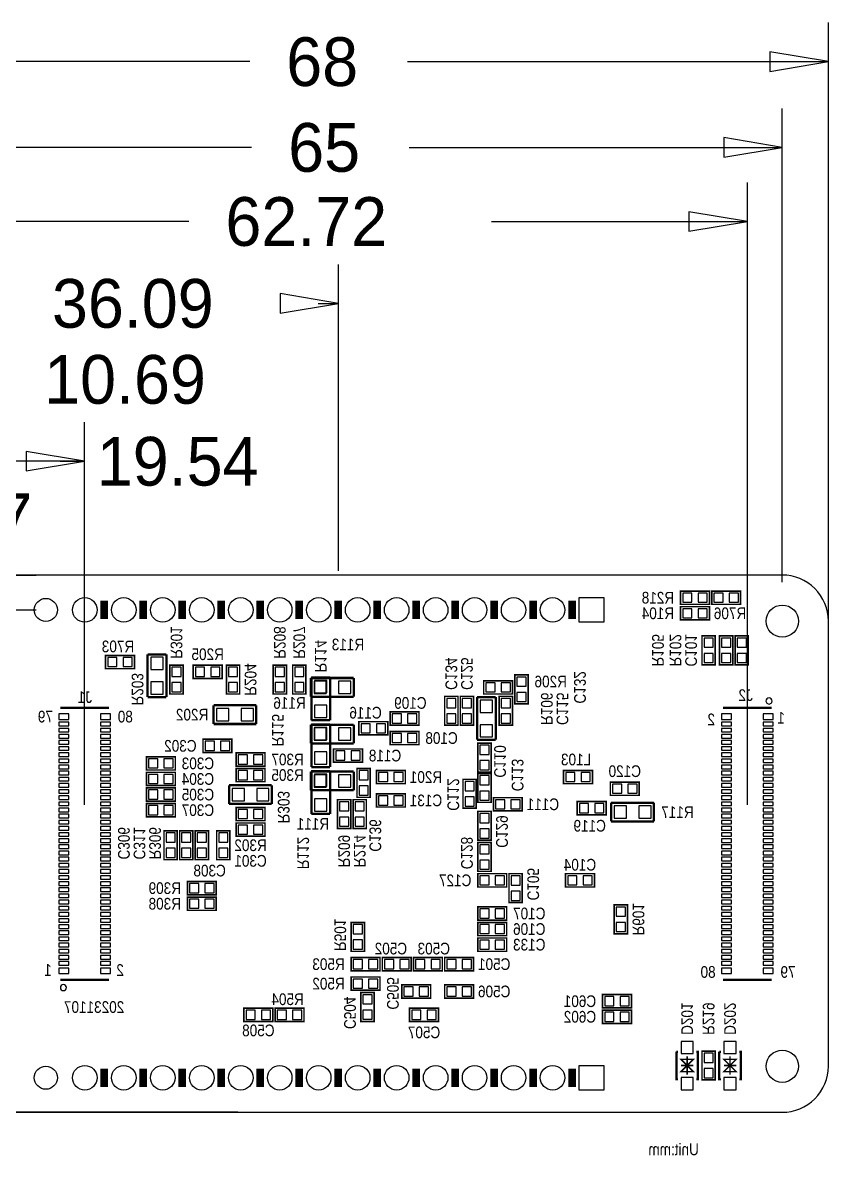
# Model space of a CAD drawing. Extents: x -47 to 68, y -3 to 71.
# Drawn here: x 15.5 to 68, y -2.8 to 71 of the extents above; entities that cross this region are included whole.
import ezdxf
from ezdxf.enums import TextEntityAlignment as Align

# ---------------------------------------------------------------- set-up
doc = ezdxf.new("R2010")
doc.units = 0
doc.layers.add('DXF', color=40, linetype='CONTINUOUS')

msp = doc.modelspace()

# ---------------------------------------------------------------- linework, layer by layer
at = {"layer": 'DXF'}
for points in [[(67.999864, 18.540984), (67.999864, 70.993)], [(64.189864, 67.818), (67.999864, 68.453), (64.189864, 69.088), (64.189864, 67.818)], [(30.29585, 68.453), (0, 68.453)], [(40.57015, 68.453), (67.999864, 68.453)], [(64.99987, 34.539936), (64.99987, 65.405)], [(61.18987, 62.23), (64.99987, 62.865), (61.18987, 63.5), (61.18987, 62.23)], [(30.42285, 62.865), (0, 62.865)], [(40.69715, 62.865), (64.99987, 62.865)], [(62.723014, 20.040092), (62.723014, 60.579)], [(58.913014, 57.404), (62.723014, 58.039), (58.913014, 58.674), (58.913014, 57.404)], [(26.33345, 58.039), (0, 58.039)], [(46.05655, 58.039), (62.723014, 58.039)], [(36.087812, 35.270694), (36.087812, 55.245)], [(32.277812, 52.07), (36.087812, 52.705), (32.277812, 53.34), (32.277812, 52.07)], [(34.75355, 52.705), (36.087812, 52.705)], [(19.543014, 20.040092), (19.543014, 44.958)], [(15.733014, 41.783), (19.543014, 42.418), (15.733014, 43.053), (15.733014, 41.783)], [(19.543014, 42.418), (0, 42.418)], [(17.95145, 42.418), (19.543014, 42.418)], [(27.372056, 34.99993), (-46.609, 34.99993)], [(13.449808, 34.99993), (16.383, 34.99993)], [(13.227812, 32.730694), (16.383, 32.730694)], [(29.520388, 0), (-46.609, 0)]]:
    msp.add_lwpolyline(points, dxfattribs=at)
for points in [[(2.999994, 0), (64.99987, 0, 0.414214), (67.999864, 2.999994), (67.999864, 31.999936, 0.414214), (64.99987, 34.99993), (2.999994, 34.99993, 0.414214), (0, 31.999936), (0, 2.999994, 0.414214)], [(64.335152, 26.797, 1), (63.934908, 26.796828, 1)], [(18.361152, 8.128, 1), (17.960788, 8.128172, 1)]]:
    msp.add_lwpolyline(points, format="xyb", close=True, dxfattribs=at)
for points, const_width in [([(60.2488, 33.9598), (58.3692, 33.9598), (58.3692, 33.0962), (60.2488, 33.0962), (60.2488, 33.9598)], 0.1016), ([(60.4012, 33.0962), (62.2808, 33.0962), (62.2808, 33.9598), (60.4012, 33.9598), (60.4012, 33.0962)], 0.1016), ([(20.82292, 32.130746), (20.82292, 33.330642)], 0.500126), ([(23.36292, 32.130746), (23.36292, 33.330642)], 0.500126), ([(25.90292, 32.130746), (25.90292, 33.330642)], 0.500126), ([(28.44292, 32.130746), (28.44292, 33.330642)], 0.500126), ([(30.98292, 32.130746), (30.98292, 33.330642)], 0.500126), ([(33.52292, 32.130746), (33.52292, 33.330642)], 0.500126), ([(36.06292, 32.130746), (36.06292, 33.330642)], 0.500126), ([(38.60292, 32.130746), (38.60292, 33.330642)], 0.500126), ([(41.14292, 32.130746), (41.14292, 33.330642)], 0.500126), ([(43.68292, 32.130746), (43.68292, 33.330642)], 0.500126), ([(46.22292, 32.130746), (46.22292, 33.330642)], 0.500126), ([(48.76292, 32.130746), (48.76292, 33.330642)], 0.500126), ([(51.30292, 32.130746), (51.30292, 33.330642)], 0.500126), ([(58.3692, 32.0802), (60.2488, 32.0802), (60.2488, 32.9438), (58.3692, 32.9438), (58.3692, 32.0802)], 0.1016), ([(59.7662, 31.0388), (59.7662, 29.1592), (60.6298, 29.1592), (60.6298, 31.0388), (59.7662, 31.0388)], 0.1016), ([(61.7728, 29.1592), (61.7728, 31.0388), (60.9092, 31.0388), (60.9092, 29.1592), (61.7728, 29.1592)], 0.1016), ([(62.7888, 29.1592), (62.7888, 31.0388), (61.9252, 31.0388), (61.9252, 29.1592), (62.7888, 29.1592)], 0.1016), ([(22.7838, 29.7688), (20.9042, 29.7688), (20.9042, 28.9052), (22.7838, 28.9052), (22.7838, 29.7688)], 0.1016), ([(23.6474, 29.8323), (23.6474, 27.051)], 0.1524), ([(24.8666, 29.8323), (23.6474, 29.8323)], 0.1524), ([(24.8666, 27.051), (24.8666, 29.8323)], 0.1524), ([(25.0952, 29.1338), (25.0952, 27.2542), (25.9588, 27.2542), (25.9588, 29.1338), (25.0952, 29.1338)], 0.1016), ([(26.6192, 28.2702), (28.4988, 28.2702), (28.4988, 29.1338), (26.6192, 29.1338), (26.6192, 28.2702)], 0.1016), ([(28.7782, 29.1338), (28.7782, 27.2542), (29.6418, 27.2542), (29.6418, 29.1338), (28.7782, 29.1338)], 0.1016), ([(31.8262, 29.1338), (31.8262, 27.2542), (32.6898, 27.2542), (32.6898, 29.1338), (31.8262, 29.1338)], 0.1016), ([(33.0962, 29.1338), (33.0962, 27.2542), (33.9598, 27.2542), (33.9598, 29.1338), (33.0962, 29.1338)], 0.1016), ([(37.0713, 28.2956), (34.29, 28.2956)], 0.1524), ([(34.29, 28.2956), (34.29, 27.0764)], 0.1524), ([(35.5346, 28.321), (34.3154, 28.321)], 0.1524), ([(34.3154, 28.321), (34.3154, 25.5397)], 0.1524), ([(35.5346, 25.5397), (35.5346, 28.321)], 0.1524), ([(37.0713, 27.0764), (37.0713, 28.2956)], 0.1524), ([(45.5422, 27.2542), (47.4218, 27.2542), (47.4218, 28.1178), (45.5422, 28.1178), (45.5422, 27.2542)], 0.1016), ([(48.4378, 26.6192), (48.4378, 28.4988), (47.5742, 28.4988), (47.5742, 26.6192), (48.4378, 26.6192)], 0.1016), ([(23.6474, 27.051), (24.8666, 27.051)], 0.1524), ([(30.7213, 26.5176), (27.94, 26.5176)], 0.1524), ([(27.94, 26.5176), (27.94, 25.2984)], 0.1524), ([(30.7213, 25.2984), (30.7213, 26.5176)], 0.1524), ([(34.29, 27.0764), (37.0713, 27.0764)], 0.1524), ([(43.8658, 25.2222), (43.8658, 27.1018), (43.0022, 27.1018), (43.0022, 25.2222), (43.8658, 25.2222)], 0.1016), ([(44.8818, 25.2222), (44.8818, 27.1018), (44.0182, 27.1018), (44.0182, 25.2222), (44.8818, 25.2222)], 0.1016), ([(46.3296, 27.051), (45.1104, 27.051)], 0.1524), ([(45.1104, 27.051), (45.1104, 24.2697)], 0.1524), ([(46.3296, 24.2697), (46.3296, 27.051)], 0.1524), ([(46.5582, 27.1018), (46.5582, 25.2222), (47.4218, 25.2222), (47.4218, 27.1018), (46.5582, 27.1018)], 0.1016), ([(17.958054, 26.36012), (21.127974, 26.36012)], 0.150114), ([(39.4462, 25.2222), (41.3258, 25.2222), (41.3258, 26.0858), (39.4462, 26.0858), (39.4462, 25.2222)], 0.1016), ([(61.138054, 26.36012), (64.307974, 26.36012)], 0.150114), ([(27.94, 25.2984), (30.7213, 25.2984)], 0.1524), ([(37.0713, 25.2476), (34.29, 25.2476)], 0.1524), ([(34.29, 25.2476), (34.29, 24.0284)], 0.1524), ([(34.3154, 25.5397), (35.5346, 25.5397)], 0.1524), ([(35.5346, 25.273), (34.3154, 25.273)], 0.1524), ([(34.3154, 25.273), (34.3154, 22.4917)], 0.1524), ([(35.5346, 22.4917), (35.5346, 25.273)], 0.1524), ([(37.0713, 24.0284), (37.0713, 25.2476)], 0.1524), ([(37.4142, 24.5872), (39.2938, 24.5872), (39.2938, 25.4508), (37.4142, 25.4508), (37.4142, 24.5872)], 0.1016), ([(27.2542, 23.4442), (29.1338, 23.4442), (29.1338, 24.3078), (27.2542, 24.3078), (27.2542, 23.4442)], 0.1016), ([(39.4462, 23.9522), (41.3258, 23.9522), (41.3258, 24.8158), (39.4462, 24.8158), (39.4462, 23.9522)], 0.1016), ([(34.29, 24.0284), (37.0713, 24.0284)], 0.1524), ([(35.7632, 22.8092), (37.6428, 22.8092), (37.6428, 23.6728), (35.7632, 23.6728), (35.7632, 22.8092)], 0.1016), ([(45.1104, 24.2697), (46.3296, 24.2697)], 0.1524), ([(46.0248, 22.1742), (46.0248, 24.0538), (45.1612, 24.0538), (45.1612, 22.1742), (46.0248, 22.1742)], 0.1016), ([(23.5712, 22.3012), (25.4508, 22.3012), (25.4508, 23.1648), (23.5712, 23.1648), (23.5712, 22.3012)], 0.1016), ([(29.4132, 22.5552), (31.2928, 22.5552), (31.2928, 23.4188), (29.4132, 23.4188), (29.4132, 22.5552)], 0.1016), ([(23.5712, 21.2852), (25.4508, 21.2852), (25.4508, 22.1488), (23.5712, 22.1488), (23.5712, 21.2852)], 0.1016), ([(29.4132, 21.5392), (31.2928, 21.5392), (31.2928, 22.4028), (29.4132, 22.4028), (29.4132, 21.5392)], 0.1016), ([(37.0713, 22.1996), (34.29, 22.1996)], 0.1524), ([(34.29, 22.1996), (34.29, 20.9804)], 0.1524), ([(34.3154, 22.4917), (35.5346, 22.4917)], 0.1524), ([(35.5346, 22.225), (34.3154, 22.225)], 0.1524), ([(34.3154, 22.225), (34.3154, 19.4437)], 0.1524), ([(35.5346, 19.4437), (35.5346, 22.225)], 0.1524), ([(37.0713, 20.9804), (37.0713, 22.1996)], 0.1524), ([(37.2872, 22.4028), (37.2872, 20.5232), (38.1508, 20.5232), (38.1508, 22.4028), (37.2872, 22.4028)], 0.1016), ([(40.4368, 22.2758), (38.5572, 22.2758), (38.5572, 21.4122), (40.4368, 21.4122), (40.4368, 22.2758)], 0.1016), ([(52.6288, 22.2758), (50.7492, 22.2758), (50.7492, 21.4122), (52.6288, 21.4122), (52.6288, 22.2758)], 0.1016), ([(44.196, 21.6916), (44.196, 19.812), (45.0596, 19.812), (45.0596, 21.6916), (44.196, 21.6916)], 0.1016), ([(45.1612, 22.0726), (45.1612, 20.193), (46.0248, 20.193), (46.0248, 22.0726), (45.1612, 22.0726)], 0.1016), ([(55.6768, 21.5138), (53.7972, 21.5138), (53.7972, 20.6502), (55.6768, 20.6502), (55.6768, 21.5138)], 0.1016), ([(23.5712, 20.2692), (25.4508, 20.2692), (25.4508, 21.1328), (23.5712, 21.1328), (23.5712, 20.2692)], 0.1016), ([(31.7373, 21.3106), (28.956, 21.3106)], 0.1524), ([(28.956, 21.3106), (28.956, 20.0914)], 0.1524), ([(31.7373, 20.0914), (31.7373, 21.3106)], 0.1524), ([(34.29, 20.9804), (37.0713, 20.9804)], 0.1524), ([(40.4368, 20.7518), (38.5572, 20.7518), (38.5572, 19.8882), (40.4368, 19.8882), (40.4368, 20.7518)], 0.1016), ([(23.5712, 19.2532), (25.4508, 19.2532), (25.4508, 20.1168), (23.5712, 20.1168), (23.5712, 19.2532)], 0.1016), ([(28.956, 20.0914), (31.7373, 20.0914)], 0.1524), ([(36.0172, 20.3708), (36.0172, 18.4912), (36.8808, 18.4912), (36.8808, 20.3708), (36.0172, 20.3708)], 0.1016), ([(37.0332, 20.3708), (37.0332, 18.4912), (37.8968, 18.4912), (37.8968, 20.3708), (37.0332, 20.3708)], 0.1016), ([(48.0568, 20.4978), (46.1772, 20.4978), (46.1772, 19.6342), (48.0568, 19.6342), (48.0568, 20.4978)], 0.1016), ([(53.5178, 20.2438), (51.6382, 20.2438), (51.6382, 19.3802), (53.5178, 19.3802), (53.5178, 20.2438)], 0.1016), ([(56.6293, 20.1676), (53.848, 20.1676)], 0.1524), ([(53.848, 20.1676), (53.848, 18.9484)], 0.1524), ([(56.6293, 18.9484), (56.6293, 20.1676)], 0.1524), ([(29.4132, 18.9992), (31.2928, 18.9992), (31.2928, 19.8628), (29.4132, 19.8628), (29.4132, 18.9992)], 0.1016), ([(34.3154, 19.4437), (35.5346, 19.4437)], 0.1524), ([(46.0248, 17.7292), (46.0248, 19.6088), (45.1612, 19.6088), (45.1612, 17.7292), (46.0248, 17.7292)], 0.1016), ([(31.2928, 18.8468), (29.4132, 18.8468), (29.4132, 17.9832), (31.2928, 17.9832), (31.2928, 18.8468)], 0.1016), ([(53.848, 18.9484), (56.6293, 18.9484)], 0.1524), ([(25.5778, 16.4592), (25.5778, 18.3388), (24.7142, 18.3388), (24.7142, 16.4592), (25.5778, 16.4592)], 0.1016), ([(26.5938, 16.4592), (26.5938, 18.3388), (25.7302, 18.3388), (25.7302, 16.4592), (26.5938, 16.4592)], 0.1016), ([(27.6098, 16.4592), (27.6098, 18.3388), (26.7462, 18.3388), (26.7462, 16.4592), (27.6098, 16.4592)], 0.1016), ([(29.0068, 16.4592), (29.0068, 18.3388), (28.1432, 18.3388), (28.1432, 16.4592), (29.0068, 16.4592)], 0.1016), ([(45.1612, 17.5768), (45.1612, 15.6972), (46.0248, 15.6972), (46.0248, 17.5768), (45.1612, 17.5768)], 0.1016), ([(45.1612, 14.6812), (47.0408, 14.6812), (47.0408, 15.5448), (45.1612, 15.5448), (45.1612, 14.6812)], 0.1016), ([(47.1932, 15.5448), (47.1932, 13.6652), (48.0568, 13.6652), (48.0568, 15.5448), (47.1932, 15.5448)], 0.1016), ([(50.8762, 14.6812), (52.7558, 14.6812), (52.7558, 15.5448), (50.8762, 15.5448), (50.8762, 14.6812)], 0.1016), ([(28.1178, 15.0368), (26.2382, 15.0368), (26.2382, 14.1732), (28.1178, 14.1732), (28.1178, 15.0368)], 0.1016), ([(26.2382, 13.1572), (28.1178, 13.1572), (28.1178, 14.0208), (26.2382, 14.0208), (26.2382, 13.1572)], 0.1016), ([(45.1612, 12.5222), (47.0408, 12.5222), (47.0408, 13.3858), (45.1612, 13.3858), (45.1612, 12.5222)], 0.1016), ([(54.0512, 13.5128), (54.0512, 11.6332), (54.9148, 11.6332), (54.9148, 13.5128), (54.0512, 13.5128)], 0.1016), ([(36.9062, 12.3698), (36.9062, 10.4902), (37.7698, 10.4902), (37.7698, 12.3698), (36.9062, 12.3698)], 0.1016), ([(45.1612, 11.5062), (47.0408, 11.5062), (47.0408, 12.3698), (45.1612, 12.3698), (45.1612, 11.5062)], 0.1016), ([(45.1612, 10.4902), (47.0408, 10.4902), (47.0408, 11.3538), (45.1612, 11.3538), (45.1612, 10.4902)], 0.1016), ([(38.7858, 10.0838), (36.9062, 10.0838), (36.9062, 9.2202), (38.7858, 9.2202), (38.7858, 10.0838)], 0.1016), ([(38.9382, 9.2202), (40.8178, 9.2202), (40.8178, 10.0838), (38.9382, 10.0838), (38.9382, 9.2202)], 0.1016), ([(40.9702, 9.2202), (42.8498, 9.2202), (42.8498, 10.0838), (40.9702, 10.0838), (40.9702, 9.2202)], 0.1016), ([(43.0022, 9.2202), (44.8818, 9.2202), (44.8818, 10.0838), (43.0022, 10.0838), (43.0022, 9.2202)], 0.1016), ([(38.7858, 8.8138), (36.9062, 8.8138), (36.9062, 7.9502), (38.7858, 7.9502), (38.7858, 8.8138)], 0.1016), ([(21.127974, 8.640064), (17.958054, 8.640064)], 0.150114), ([(40.2082, 7.4422), (42.0878, 7.4422), (42.0878, 8.3058), (40.2082, 8.3058), (40.2082, 7.4422)], 0.1016), ([(43.0022, 7.4422), (44.8818, 7.4422), (44.8818, 8.3058), (43.0022, 8.3058), (43.0022, 7.4422)], 0.1016), ([(64.307974, 8.640064), (61.138054, 8.640064)], 0.150114), ([(38.4048, 5.9182), (38.4048, 7.7978), (37.5412, 7.7978), (37.5412, 5.9182), (38.4048, 5.9182)], 0.1016), ([(55.1688, 7.6708), (53.2892, 7.6708), (53.2892, 6.8072), (55.1688, 6.8072), (55.1688, 7.6708)], 0.1016), ([(31.8008, 6.7818), (29.9212, 6.7818), (29.9212, 5.9182), (31.8008, 5.9182), (31.8008, 6.7818)], 0.1016), ([(31.9532, 5.9182), (33.8328, 5.9182), (33.8328, 6.7818), (31.9532, 6.7818), (31.9532, 5.9182)], 0.1016), ([(42.5958, 6.7818), (40.7162, 6.7818), (40.7162, 5.9182), (42.5958, 5.9182), (42.5958, 6.7818)], 0.1016), ([(55.1688, 6.6548), (53.2892, 6.6548), (53.2892, 5.7912), (55.1688, 5.7912), (55.1688, 6.6548)], 0.1016), ([(58.100976, 3.947922), (58.100976, 2.148078), (58.201052, 2.148078)], 0.150114), ([(58.100976, 3.947922), (58.201052, 3.947922)], 0.150114), ([(58.801, 3.647948), (58.801, 2.448052)], 0.100076), ([(59.400948, 3.947922), (59.501024, 3.947922), (59.501024, 2.148078), (59.400948, 2.148078)], 0.150114), ([(60.6298, 2.1082), (60.6298, 3.9878), (59.7662, 3.9878), (59.7662, 2.1082), (60.6298, 2.1082)], 0.1016), ([(60.894976, 3.947922), (60.894976, 2.148078), (60.995052, 2.148078)], 0.150114), ([(60.894976, 3.947922), (60.995052, 3.947922)], 0.150114), ([(61.595, 3.647948), (61.595, 2.448052)], 0.100076), ([(62.194948, 3.947922), (62.295024, 3.947922), (62.295024, 2.148078), (62.194948, 2.148078)], 0.150114), ([(20.82292, 1.650492), (20.82292, 2.850388)], 0.500126), ([(23.36292, 1.650492), (23.36292, 2.850388)], 0.500126), ([(25.90292, 1.650492), (25.90292, 2.850388)], 0.500126), ([(28.44292, 1.650492), (28.44292, 2.850388)], 0.500126), ([(30.98292, 1.650492), (30.98292, 2.850388)], 0.500126), ([(33.52292, 1.650492), (33.52292, 2.850388)], 0.500126), ([(36.06292, 1.650492), (36.06292, 2.850388)], 0.500126), ([(38.60292, 1.650492), (38.60292, 2.850388)], 0.500126), ([(41.14292, 1.650492), (41.14292, 2.850388)], 0.500126), ([(43.68292, 1.650492), (43.68292, 2.850388)], 0.500126), ([(46.22292, 1.650492), (46.22292, 2.850388)], 0.500126), ([(48.76292, 1.650492), (48.76292, 2.850388)], 0.500126), ([(51.30292, 1.650492), (51.30292, 2.850388)], 0.500126), ([(58.801, 3.048), (59.20105, 3.44805), (58.40095, 3.44805), (58.801, 3.048), (58.40095, 2.64795), (59.20105, 2.64795), (58.801, 3.048)], 0.100076), ([(59.20105, 3.048), (58.40095, 3.048)], 0.100076), ([(61.595, 3.048), (61.99505, 3.44805), (61.19495, 3.44805), (61.595, 3.048), (61.19495, 2.64795), (61.99505, 2.64795), (61.595, 3.048)], 0.100076), ([(61.99505, 3.048), (61.19495, 3.048)], 0.100076)]:
    msp.add_lwpolyline(points, dxfattribs=dict(at, const_width=const_width))
for points in [[(53.372893, 33.530667), (53.372893, 31.930721), (51.772947, 31.930721), (51.772947, 33.530667)], [(59.108848, 33.22828), (59.108848, 33.82772), (58.509408, 33.82772), (58.509408, 33.22828)], [(60.108592, 33.22828), (60.108592, 33.82772), (59.509152, 33.82772), (59.509152, 33.22828)], [(60.541408, 33.82772), (60.541408, 33.22828), (61.140848, 33.22828), (61.140848, 33.82772)], [(61.541152, 33.82772), (61.541152, 33.22828), (62.140592, 33.22828), (62.140592, 33.82772)], [(58.509408, 32.81172), (58.509408, 32.21228), (59.108848, 32.21228), (59.108848, 32.81172)], [(59.509152, 32.81172), (59.509152, 32.21228), (60.108592, 32.21228), (60.108592, 32.81172)], [(60.49772, 30.898592), (59.89828, 30.898592), (59.89828, 30.299152), (60.49772, 30.299152)], [(61.04128, 30.299152), (61.64072, 30.299152), (61.64072, 30.898592), (61.04128, 30.898592)], [(62.05728, 30.299152), (62.65672, 30.299152), (62.65672, 30.898592), (62.05728, 30.898592)], [(21.643848, 29.03728), (21.643848, 29.63672), (21.044408, 29.63672), (21.044408, 29.03728)], [(22.643592, 29.03728), (22.643592, 29.63672), (22.044152, 29.63672), (22.044152, 29.03728)], [(24.65705, 29.64815), (23.85695, 29.64815), (23.85695, 28.84805), (24.65705, 28.84805)], [(60.49772, 29.898848), (59.89828, 29.898848), (59.89828, 29.299408), (60.49772, 29.299408)], [(61.04128, 29.299408), (61.64072, 29.299408), (61.64072, 29.898848), (61.04128, 29.898848)], [(62.05728, 29.299408), (62.65672, 29.299408), (62.65672, 29.898848), (62.05728, 29.898848)], [(25.82672, 28.993592), (25.22728, 28.993592), (25.22728, 28.394152), (25.82672, 28.394152)], [(26.759408, 29.00172), (26.759408, 28.40228), (27.358848, 28.40228), (27.358848, 29.00172)], [(27.759152, 29.00172), (27.759152, 28.40228), (28.358592, 28.40228), (28.358592, 29.00172)], [(29.50972, 28.993592), (28.91028, 28.993592), (28.91028, 28.394152), (29.50972, 28.394152)], [(32.55772, 28.993592), (31.95828, 28.993592), (31.95828, 28.394152), (32.55772, 28.394152)], [(33.82772, 28.993592), (33.22828, 28.993592), (33.22828, 28.394152), (33.82772, 28.394152)], [(24.65705, 28.04795), (23.85695, 28.04795), (23.85695, 27.24785), (24.65705, 27.24785)], [(35.28695, 27.28595), (35.28695, 28.08605), (34.48685, 28.08605), (34.48685, 27.28595)], [(34.52495, 27.32405), (35.32505, 27.32405), (35.32505, 28.12415), (34.52495, 28.12415)], [(36.88715, 27.28595), (36.88715, 28.08605), (36.08705, 28.08605), (36.08705, 27.28595)], [(47.70628, 27.759152), (48.30572, 27.759152), (48.30572, 28.358592), (47.70628, 28.358592)], [(25.82672, 27.993848), (25.22728, 27.993848), (25.22728, 27.394408), (25.82672, 27.394408)], [(29.50972, 27.993848), (28.91028, 27.993848), (28.91028, 27.394408), (29.50972, 27.394408)], [(32.55772, 27.993848), (31.95828, 27.993848), (31.95828, 27.394408), (32.55772, 27.394408)], [(33.82772, 27.993848), (33.22828, 27.993848), (33.22828, 27.394408), (33.82772, 27.394408)], [(45.682408, 27.98572), (45.682408, 27.38628), (46.281848, 27.38628), (46.281848, 27.98572)], [(46.682152, 27.98572), (46.682152, 27.38628), (47.281592, 27.38628), (47.281592, 27.98572)], [(47.70628, 26.759408), (48.30572, 26.759408), (48.30572, 27.358848), (47.70628, 27.358848)], [(43.13428, 26.362152), (43.73372, 26.362152), (43.73372, 26.961592), (43.13428, 26.961592)], [(44.15028, 26.362152), (44.74972, 26.362152), (44.74972, 26.961592), (44.15028, 26.961592)], [(45.31995, 26.05405), (46.12005, 26.05405), (46.12005, 26.85415), (45.31995, 26.85415)], [(47.28972, 26.961592), (46.69028, 26.961592), (46.69028, 26.362152), (47.28972, 26.362152)], [(18.51787, 25.950164), (17.857978, 25.950164), (17.857978, 25.600152), (18.51787, 25.600152)], [(21.22805, 25.950164), (20.568158, 25.950164), (20.568158, 25.600152), (21.22805, 25.600152)], [(28.93695, 25.50795), (28.93695, 26.30805), (28.13685, 26.30805), (28.13685, 25.50795)], [(30.53715, 25.50795), (30.53715, 26.30805), (29.73705, 26.30805), (29.73705, 25.50795)], [(34.52495, 25.72385), (35.32505, 25.72385), (35.32505, 26.52395), (34.52495, 26.52395)], [(39.586408, 25.95372), (39.586408, 25.35428), (40.185848, 25.35428), (40.185848, 25.95372)], [(40.586152, 25.95372), (40.586152, 25.35428), (41.185592, 25.35428), (41.185592, 25.95372)], [(43.13428, 25.362408), (43.73372, 25.362408), (43.73372, 25.961848), (43.13428, 25.961848)], [(44.15028, 25.362408), (44.74972, 25.362408), (44.74972, 25.961848), (44.15028, 25.961848)], [(47.28972, 25.961848), (46.69028, 25.961848), (46.69028, 25.362408), (47.28972, 25.362408)], [(61.69787, 25.950164), (61.037978, 25.950164), (61.037978, 25.600152), (61.69787, 25.600152)], [(64.40805, 25.950164), (63.748158, 25.950164), (63.748158, 25.600152), (64.40805, 25.600152)], [(17.857978, 25.185116), (18.51787, 25.185116), (18.51787, 25.41524), (17.857978, 25.41524)], [(20.568158, 25.185116), (21.22805, 25.185116), (21.22805, 25.41524), (20.568158, 25.41524)], [(37.554408, 25.31872), (37.554408, 24.71928), (38.153848, 24.71928), (38.153848, 25.31872)], [(38.554152, 25.31872), (38.554152, 24.71928), (39.153592, 24.71928), (39.153592, 25.31872)], [(45.31995, 24.45385), (46.12005, 24.45385), (46.12005, 25.25395), (45.31995, 25.25395)], [(61.69787, 25.41524), (61.037978, 25.41524), (61.037978, 25.185116), (61.69787, 25.185116)], [(64.40805, 25.41524), (63.748158, 25.41524), (63.748158, 25.185116), (64.40805, 25.185116)], [(17.857978, 24.785066), (18.51787, 24.785066), (18.51787, 25.01519), (17.857978, 25.01519)], [(17.857978, 24.385016), (18.51787, 24.385016), (18.51787, 24.61514), (17.857978, 24.61514)], [(20.568158, 24.785066), (21.22805, 24.785066), (21.22805, 25.01519), (20.568158, 25.01519)], [(20.568158, 24.385016), (21.22805, 24.385016), (21.22805, 24.61514), (20.568158, 24.61514)], [(35.28695, 24.23795), (35.28695, 25.03805), (34.48685, 25.03805), (34.48685, 24.23795)], [(34.52495, 24.27605), (35.32505, 24.27605), (35.32505, 25.07615), (34.52495, 25.07615)], [(36.88715, 24.23795), (36.88715, 25.03805), (36.08705, 25.03805), (36.08705, 24.23795)], [(39.586408, 24.68372), (39.586408, 24.08428), (40.185848, 24.08428), (40.185848, 24.68372)], [(40.586152, 24.68372), (40.586152, 24.08428), (41.185592, 24.08428), (41.185592, 24.68372)], [(61.69787, 25.01519), (61.037978, 25.01519), (61.037978, 24.785066), (61.69787, 24.785066)], [(61.69787, 24.61514), (61.037978, 24.61514), (61.037978, 24.385016), (61.69787, 24.385016)], [(64.40805, 25.01519), (63.748158, 25.01519), (63.748158, 24.785066), (64.40805, 24.785066)], [(64.40805, 24.61514), (63.748158, 24.61514), (63.748158, 24.385016), (64.40805, 24.385016)], [(17.857978, 23.984966), (18.51787, 23.984966), (18.51787, 24.21509), (17.857978, 24.21509)], [(17.857978, 23.584916), (18.51787, 23.584916), (18.51787, 23.81504), (17.857978, 23.81504)], [(20.568158, 23.984966), (21.22805, 23.984966), (21.22805, 24.21509), (20.568158, 24.21509)], [(20.568158, 23.584916), (21.22805, 23.584916), (21.22805, 23.81504), (20.568158, 23.81504)], [(27.394408, 24.17572), (27.394408, 23.57628), (27.993848, 23.57628), (27.993848, 24.17572)], [(28.394152, 24.17572), (28.394152, 23.57628), (28.993592, 23.57628), (28.993592, 24.17572)], [(45.29328, 23.314152), (45.89272, 23.314152), (45.89272, 23.913592), (45.29328, 23.913592)], [(61.69787, 24.21509), (61.037978, 24.21509), (61.037978, 23.984966), (61.69787, 23.984966)], [(61.69787, 23.81504), (61.037978, 23.81504), (61.037978, 23.584916), (61.69787, 23.584916)], [(64.40805, 24.21509), (63.748158, 24.21509), (63.748158, 23.984966), (64.40805, 23.984966)], [(64.40805, 23.81504), (63.748158, 23.81504), (63.748158, 23.584916), (64.40805, 23.584916)], [(17.857978, 23.18512), (18.51787, 23.18512), (18.51787, 23.415244), (17.857978, 23.415244)], [(17.857978, 22.78507), (18.51787, 22.78507), (18.51787, 23.015194), (17.857978, 23.015194)], [(20.568158, 23.18512), (21.22805, 23.18512), (21.22805, 23.415244), (20.568158, 23.415244)], [(20.568158, 22.78507), (21.22805, 22.78507), (21.22805, 23.015194), (20.568158, 23.015194)], [(23.711408, 23.03272), (23.711408, 22.43328), (24.310848, 22.43328), (24.310848, 23.03272)], [(24.711152, 23.03272), (24.711152, 22.43328), (25.310592, 22.43328), (25.310592, 23.03272)], [(29.553408, 23.28672), (29.553408, 22.68728), (30.152848, 22.68728), (30.152848, 23.28672)], [(30.553152, 23.28672), (30.553152, 22.68728), (31.152592, 22.68728), (31.152592, 23.28672)], [(34.52495, 22.67585), (35.32505, 22.67585), (35.32505, 23.47595), (34.52495, 23.47595)], [(35.903408, 23.54072), (35.903408, 22.94128), (36.502848, 22.94128), (36.502848, 23.54072)], [(36.903152, 23.54072), (36.903152, 22.94128), (37.502592, 22.94128), (37.502592, 23.54072)], [(45.29328, 22.314408), (45.89272, 22.314408), (45.89272, 22.913848), (45.29328, 22.913848)], [(61.69787, 23.415244), (61.037978, 23.415244), (61.037978, 23.18512), (61.69787, 23.18512)], [(61.69787, 23.015194), (61.037978, 23.015194), (61.037978, 22.78507), (61.69787, 22.78507)], [(64.40805, 23.415244), (63.748158, 23.415244), (63.748158, 23.18512), (64.40805, 23.18512)], [(64.40805, 23.015194), (63.748158, 23.015194), (63.748158, 22.78507), (64.40805, 22.78507)], [(17.857978, 22.38502), (18.51787, 22.38502), (18.51787, 22.615144), (17.857978, 22.615144)], [(17.857978, 21.98497), (18.51787, 21.98497), (18.51787, 22.215094), (17.857978, 22.215094)], [(20.568158, 22.38502), (21.22805, 22.38502), (21.22805, 22.615144), (20.568158, 22.615144)], [(20.568158, 21.98497), (21.22805, 21.98497), (21.22805, 22.215094), (20.568158, 22.215094)], [(29.553408, 22.27072), (29.553408, 21.67128), (30.152848, 21.67128), (30.152848, 22.27072)], [(30.553152, 22.27072), (30.553152, 21.67128), (31.152592, 21.67128), (31.152592, 22.27072)], [(38.01872, 22.262592), (37.41928, 22.262592), (37.41928, 21.663152), (38.01872, 21.663152)], [(39.296848, 21.54428), (39.296848, 22.14372), (38.697408, 22.14372), (38.697408, 21.54428)], [(40.296592, 21.54428), (40.296592, 22.14372), (39.697152, 22.14372), (39.697152, 21.54428)], [(51.488848, 21.54428), (51.488848, 22.14372), (50.889408, 22.14372), (50.889408, 21.54428)], [(52.488592, 21.54428), (52.488592, 22.14372), (51.889152, 22.14372), (51.889152, 21.54428)], [(61.69787, 22.615144), (61.037978, 22.615144), (61.037978, 22.38502), (61.69787, 22.38502)], [(61.69787, 22.215094), (61.037978, 22.215094), (61.037978, 21.98497), (61.69787, 21.98497)], [(64.40805, 22.615144), (63.748158, 22.615144), (63.748158, 22.38502), (64.40805, 22.38502)], [(64.40805, 22.215094), (63.748158, 22.215094), (63.748158, 21.98497), (64.40805, 21.98497)], [(17.857978, 21.58492), (18.51787, 21.58492), (18.51787, 21.815044), (17.857978, 21.815044)], [(17.857978, 21.185124), (18.51787, 21.185124), (18.51787, 21.415248), (17.857978, 21.415248)], [(20.568158, 21.58492), (21.22805, 21.58492), (21.22805, 21.815044), (20.568158, 21.815044)], [(20.568158, 21.185124), (21.22805, 21.185124), (21.22805, 21.415248), (20.568158, 21.415248)], [(23.711408, 22.01672), (23.711408, 21.41728), (24.310848, 21.41728), (24.310848, 22.01672)], [(24.711152, 22.01672), (24.711152, 21.41728), (25.310592, 21.41728), (25.310592, 22.01672)], [(35.28695, 21.18995), (35.28695, 21.99005), (34.48685, 21.99005), (34.48685, 21.18995)], [(34.52495, 21.22805), (35.32505, 21.22805), (35.32505, 22.02815), (34.52495, 22.02815)], [(36.88715, 21.18995), (36.88715, 21.99005), (36.08705, 21.99005), (36.08705, 21.18995)], [(44.92752, 21.551392), (44.32808, 21.551392), (44.32808, 20.951952), (44.92752, 20.951952)], [(45.89272, 21.932392), (45.29328, 21.932392), (45.29328, 21.332952), (45.89272, 21.332952)], [(61.69787, 21.815044), (61.037978, 21.815044), (61.037978, 21.58492), (61.69787, 21.58492)], [(61.69787, 21.415248), (61.037978, 21.415248), (61.037978, 21.185124), (61.69787, 21.185124)], [(64.40805, 21.815044), (63.748158, 21.815044), (63.748158, 21.58492), (64.40805, 21.58492)], [(64.40805, 21.415248), (63.748158, 21.415248), (63.748158, 21.185124), (64.40805, 21.185124)], [(17.857978, 20.785074), (18.51787, 20.785074), (18.51787, 21.015198), (17.857978, 21.015198)], [(20.568158, 20.785074), (21.22805, 20.785074), (21.22805, 21.015198), (20.568158, 21.015198)], [(23.711408, 21.00072), (23.711408, 20.40128), (24.310848, 20.40128), (24.310848, 21.00072)], [(24.711152, 21.00072), (24.711152, 20.40128), (25.310592, 20.40128), (25.310592, 21.00072)], [(29.95295, 20.30095), (29.95295, 21.10105), (29.15285, 21.10105), (29.15285, 20.30095)], [(31.55315, 20.30095), (31.55315, 21.10105), (30.75305, 21.10105), (30.75305, 20.30095)], [(38.01872, 21.262848), (37.41928, 21.262848), (37.41928, 20.663408), (38.01872, 20.663408)], [(45.89272, 20.932648), (45.29328, 20.932648), (45.29328, 20.333208), (45.89272, 20.333208)], [(54.536848, 20.78228), (54.536848, 21.38172), (53.937408, 21.38172), (53.937408, 20.78228)], [(55.536592, 20.78228), (55.536592, 21.38172), (54.937152, 21.38172), (54.937152, 20.78228)], [(61.69787, 21.015198), (61.037978, 21.015198), (61.037978, 20.785074), (61.69787, 20.785074)], [(64.40805, 21.015198), (63.748158, 21.015198), (63.748158, 20.785074), (64.40805, 20.785074)], [(17.857978, 20.385024), (18.51787, 20.385024), (18.51787, 20.615148), (17.857978, 20.615148)], [(17.857978, 19.984974), (18.51787, 19.984974), (18.51787, 20.215098), (17.857978, 20.215098)], [(20.568158, 20.385024), (21.22805, 20.385024), (21.22805, 20.615148), (20.568158, 20.615148)], [(20.568158, 19.984974), (21.22805, 19.984974), (21.22805, 20.215098), (20.568158, 20.215098)], [(23.711408, 19.98472), (23.711408, 19.38528), (24.310848, 19.38528), (24.310848, 19.98472)], [(24.711152, 19.98472), (24.711152, 19.38528), (25.310592, 19.38528), (25.310592, 19.98472)], [(34.52495, 19.62785), (35.32505, 19.62785), (35.32505, 20.42795), (34.52495, 20.42795)], [(36.74872, 20.230592), (36.14928, 20.230592), (36.14928, 19.631152), (36.74872, 19.631152)], [(37.76472, 20.230592), (37.16528, 20.230592), (37.16528, 19.631152), (37.76472, 19.631152)], [(39.296848, 20.02028), (39.296848, 20.61972), (38.697408, 20.61972), (38.697408, 20.02028)], [(40.296592, 20.02028), (40.296592, 20.61972), (39.697152, 20.61972), (39.697152, 20.02028)], [(44.92752, 20.551648), (44.32808, 20.551648), (44.32808, 19.952208), (44.92752, 19.952208)], [(46.916848, 19.76628), (46.916848, 20.36572), (46.317408, 20.36572), (46.317408, 19.76628)], [(47.916592, 19.76628), (47.916592, 20.36572), (47.317152, 20.36572), (47.317152, 19.76628)], [(52.377848, 19.51228), (52.377848, 20.11172), (51.778408, 20.11172), (51.778408, 19.51228)], [(53.377592, 19.51228), (53.377592, 20.11172), (52.778152, 20.11172), (52.778152, 19.51228)], [(54.84495, 19.15795), (54.84495, 19.95805), (54.04485, 19.95805), (54.04485, 19.15795)], [(56.44515, 19.15795), (56.44515, 19.95805), (55.64505, 19.95805), (55.64505, 19.15795)], [(61.69787, 20.615148), (61.037978, 20.615148), (61.037978, 20.385024), (61.69787, 20.385024)], [(61.69787, 20.215098), (61.037978, 20.215098), (61.037978, 19.984974), (61.69787, 19.984974)], [(64.40805, 20.615148), (63.748158, 20.615148), (63.748158, 20.385024), (64.40805, 20.385024)], [(64.40805, 20.215098), (63.748158, 20.215098), (63.748158, 19.984974), (64.40805, 19.984974)], [(17.857978, 19.584924), (18.51787, 19.584924), (18.51787, 19.815048), (17.857978, 19.815048)], [(17.857978, 19.185128), (18.51787, 19.185128), (18.51787, 19.415252), (17.857978, 19.415252)], [(20.568158, 19.584924), (21.22805, 19.584924), (21.22805, 19.815048), (20.568158, 19.815048)], [(20.568158, 19.185128), (21.22805, 19.185128), (21.22805, 19.415252), (20.568158, 19.415252)], [(29.553408, 19.73072), (29.553408, 19.13128), (30.152848, 19.13128), (30.152848, 19.73072)], [(30.553152, 19.73072), (30.553152, 19.13128), (31.152592, 19.13128), (31.152592, 19.73072)], [(36.74872, 19.230848), (36.14928, 19.230848), (36.14928, 18.631408), (36.74872, 18.631408)], [(37.76472, 19.230848), (37.16528, 19.230848), (37.16528, 18.631408), (37.76472, 18.631408)], [(45.29328, 18.869152), (45.89272, 18.869152), (45.89272, 19.468592), (45.29328, 19.468592)], [(61.69787, 19.815048), (61.037978, 19.815048), (61.037978, 19.584924), (61.69787, 19.584924)], [(61.69787, 19.415252), (61.037978, 19.415252), (61.037978, 19.185128), (61.69787, 19.185128)], [(64.40805, 19.815048), (63.748158, 19.815048), (63.748158, 19.584924), (64.40805, 19.584924)], [(64.40805, 19.415252), (63.748158, 19.415252), (63.748158, 19.185128), (64.40805, 19.185128)], [(17.857978, 18.785078), (18.51787, 18.785078), (18.51787, 19.015202), (17.857978, 19.015202)], [(17.857978, 18.385028), (18.51787, 18.385028), (18.51787, 18.615152), (17.857978, 18.615152)], [(20.568158, 18.785078), (21.22805, 18.785078), (21.22805, 19.015202), (20.568158, 19.015202)], [(20.568158, 18.385028), (21.22805, 18.385028), (21.22805, 18.615152), (20.568158, 18.615152)], [(30.152848, 18.11528), (30.152848, 18.71472), (29.553408, 18.71472), (29.553408, 18.11528)], [(31.152592, 18.11528), (31.152592, 18.71472), (30.553152, 18.71472), (30.553152, 18.11528)], [(45.29328, 17.869408), (45.89272, 17.869408), (45.89272, 18.468848), (45.29328, 18.468848)], [(61.69787, 19.015202), (61.037978, 19.015202), (61.037978, 18.785078), (61.69787, 18.785078)], [(61.69787, 18.615152), (61.037978, 18.615152), (61.037978, 18.385028), (61.69787, 18.385028)], [(64.40805, 19.015202), (63.748158, 19.015202), (63.748158, 18.785078), (64.40805, 18.785078)], [(64.40805, 18.615152), (63.748158, 18.615152), (63.748158, 18.385028), (64.40805, 18.385028)], [(17.857978, 17.984978), (18.51787, 17.984978), (18.51787, 18.215102), (17.857978, 18.215102)], [(17.857978, 17.584928), (18.51787, 17.584928), (18.51787, 17.815052), (17.857978, 17.815052)], [(20.568158, 17.984978), (21.22805, 17.984978), (21.22805, 18.215102), (20.568158, 18.215102)], [(20.568158, 17.584928), (21.22805, 17.584928), (21.22805, 17.815052), (20.568158, 17.815052)], [(24.84628, 17.599152), (25.44572, 17.599152), (25.44572, 18.198592), (24.84628, 18.198592)], [(25.86228, 17.599152), (26.46172, 17.599152), (26.46172, 18.198592), (25.86228, 18.198592)], [(26.87828, 17.599152), (27.47772, 17.599152), (27.47772, 18.198592), (26.87828, 18.198592)], [(28.27528, 17.599152), (28.87472, 17.599152), (28.87472, 18.198592), (28.27528, 18.198592)], [(61.69787, 18.215102), (61.037978, 18.215102), (61.037978, 17.984978), (61.69787, 17.984978)], [(61.69787, 17.815052), (61.037978, 17.815052), (61.037978, 17.584928), (61.69787, 17.584928)], [(64.40805, 18.215102), (63.748158, 18.215102), (63.748158, 17.984978), (64.40805, 17.984978)], [(64.40805, 17.815052), (63.748158, 17.815052), (63.748158, 17.584928), (64.40805, 17.584928)], [(17.857978, 17.185132), (18.51787, 17.185132), (18.51787, 17.415256), (17.857978, 17.415256)], [(17.857978, 16.785082), (18.51787, 16.785082), (18.51787, 17.015206), (17.857978, 17.015206)], [(20.568158, 17.185132), (21.22805, 17.185132), (21.22805, 17.415256), (20.568158, 17.415256)], [(20.568158, 16.785082), (21.22805, 16.785082), (21.22805, 17.015206), (20.568158, 17.015206)], [(24.84628, 16.599408), (25.44572, 16.599408), (25.44572, 17.198848), (24.84628, 17.198848)], [(25.86228, 16.599408), (26.46172, 16.599408), (26.46172, 17.198848), (25.86228, 17.198848)], [(26.87828, 16.599408), (27.47772, 16.599408), (27.47772, 17.198848), (26.87828, 17.198848)], [(28.27528, 16.599408), (28.87472, 16.599408), (28.87472, 17.198848), (28.27528, 17.198848)], [(45.89272, 17.436592), (45.29328, 17.436592), (45.29328, 16.837152), (45.89272, 16.837152)], [(61.69787, 17.415256), (61.037978, 17.415256), (61.037978, 17.185132), (61.69787, 17.185132)], [(61.69787, 17.015206), (61.037978, 17.015206), (61.037978, 16.785082), (61.69787, 16.785082)], [(64.40805, 17.415256), (63.748158, 17.415256), (63.748158, 17.185132), (64.40805, 17.185132)], [(64.40805, 17.015206), (63.748158, 17.015206), (63.748158, 16.785082), (64.40805, 16.785082)], [(17.857978, 16.385032), (18.51787, 16.385032), (18.51787, 16.615156), (17.857978, 16.615156)], [(20.568158, 16.385032), (21.22805, 16.385032), (21.22805, 16.615156), (20.568158, 16.615156)], [(45.89272, 16.436848), (45.29328, 16.436848), (45.29328, 15.837408), (45.89272, 15.837408)], [(61.69787, 16.615156), (61.037978, 16.615156), (61.037978, 16.385032), (61.69787, 16.385032)], [(64.40805, 16.615156), (63.748158, 16.615156), (63.748158, 16.385032), (64.40805, 16.385032)], [(17.857978, 15.984982), (18.51787, 15.984982), (18.51787, 16.215106), (17.857978, 16.215106)], [(17.857978, 15.584932), (18.51787, 15.584932), (18.51787, 15.815056), (17.857978, 15.815056)], [(20.568158, 15.984982), (21.22805, 15.984982), (21.22805, 16.215106), (20.568158, 16.215106)], [(20.568158, 15.584932), (21.22805, 15.584932), (21.22805, 15.815056), (20.568158, 15.815056)], [(61.69787, 16.215106), (61.037978, 16.215106), (61.037978, 15.984982), (61.69787, 15.984982)], [(61.69787, 15.815056), (61.037978, 15.815056), (61.037978, 15.584932), (61.69787, 15.584932)], [(64.40805, 16.215106), (63.748158, 16.215106), (63.748158, 15.984982), (64.40805, 15.984982)], [(64.40805, 15.815056), (63.748158, 15.815056), (63.748158, 15.584932), (64.40805, 15.584932)], [(17.857978, 15.185136), (18.51787, 15.185136), (18.51787, 15.41526), (17.857978, 15.41526)], [(17.857978, 14.785086), (18.51787, 14.785086), (18.51787, 15.01521), (17.857978, 15.01521)], [(20.568158, 15.185136), (21.22805, 15.185136), (21.22805, 15.41526), (20.568158, 15.41526)], [(20.568158, 14.785086), (21.22805, 14.785086), (21.22805, 15.01521), (20.568158, 15.01521)], [(26.977848, 14.30528), (26.977848, 14.90472), (26.378408, 14.90472), (26.378408, 14.30528)], [(27.977592, 14.30528), (27.977592, 14.90472), (27.378152, 14.90472), (27.378152, 14.30528)], [(45.301408, 15.41272), (45.301408, 14.81328), (45.900848, 14.81328), (45.900848, 15.41272)], [(46.301152, 15.41272), (46.301152, 14.81328), (46.900592, 14.81328), (46.900592, 15.41272)], [(47.92472, 15.404592), (47.32528, 15.404592), (47.32528, 14.805152), (47.92472, 14.805152)], [(51.016408, 15.41272), (51.016408, 14.81328), (51.615848, 14.81328), (51.615848, 15.41272)], [(52.016152, 15.41272), (52.016152, 14.81328), (52.615592, 14.81328), (52.615592, 15.41272)], [(61.69787, 15.41526), (61.037978, 15.41526), (61.037978, 15.185136), (61.69787, 15.185136)], [(61.69787, 15.01521), (61.037978, 15.01521), (61.037978, 14.785086), (61.69787, 14.785086)], [(64.40805, 15.41526), (63.748158, 15.41526), (63.748158, 15.185136), (64.40805, 15.185136)], [(64.40805, 15.01521), (63.748158, 15.01521), (63.748158, 14.785086), (64.40805, 14.785086)], [(17.857978, 14.385036), (18.51787, 14.385036), (18.51787, 14.61516), (17.857978, 14.61516)], [(17.857978, 13.984986), (18.51787, 13.984986), (18.51787, 14.21511), (17.857978, 14.21511)], [(20.568158, 14.385036), (21.22805, 14.385036), (21.22805, 14.61516), (20.568158, 14.61516)], [(20.568158, 13.984986), (21.22805, 13.984986), (21.22805, 14.21511), (20.568158, 14.21511)], [(47.92472, 14.404848), (47.32528, 14.404848), (47.32528, 13.805408), (47.92472, 13.805408)], [(61.69787, 14.61516), (61.037978, 14.61516), (61.037978, 14.385036), (61.69787, 14.385036)], [(61.69787, 14.21511), (61.037978, 14.21511), (61.037978, 13.984986), (61.69787, 13.984986)], [(64.40805, 14.61516), (63.748158, 14.61516), (63.748158, 14.385036), (64.40805, 14.385036)], [(64.40805, 14.21511), (63.748158, 14.21511), (63.748158, 13.984986), (64.40805, 13.984986)], [(17.857978, 13.584936), (18.51787, 13.584936), (18.51787, 13.81506), (17.857978, 13.81506)], [(17.857978, 13.18514), (18.51787, 13.18514), (18.51787, 13.415264), (17.857978, 13.415264)], [(20.568158, 13.584936), (21.22805, 13.584936), (21.22805, 13.81506), (20.568158, 13.81506)], [(20.568158, 13.18514), (21.22805, 13.18514), (21.22805, 13.415264), (20.568158, 13.415264)], [(26.378408, 13.88872), (26.378408, 13.28928), (26.977848, 13.28928), (26.977848, 13.88872)], [(27.378152, 13.88872), (27.378152, 13.28928), (27.977592, 13.28928), (27.977592, 13.88872)], [(54.78272, 13.372592), (54.18328, 13.372592), (54.18328, 12.773152), (54.78272, 12.773152)], [(61.69787, 13.81506), (61.037978, 13.81506), (61.037978, 13.584936), (61.69787, 13.584936)], [(61.69787, 13.415264), (61.037978, 13.415264), (61.037978, 13.18514), (61.69787, 13.18514)], [(64.40805, 13.81506), (63.748158, 13.81506), (63.748158, 13.584936), (64.40805, 13.584936)], [(64.40805, 13.415264), (63.748158, 13.415264), (63.748158, 13.18514), (64.40805, 13.18514)], [(17.857978, 12.78509), (18.51787, 12.78509), (18.51787, 13.015214), (17.857978, 13.015214)], [(17.857978, 12.38504), (18.51787, 12.38504), (18.51787, 12.615164), (17.857978, 12.615164)], [(20.568158, 12.78509), (21.22805, 12.78509), (21.22805, 13.015214), (20.568158, 13.015214)], [(20.568158, 12.38504), (21.22805, 12.38504), (21.22805, 12.615164), (20.568158, 12.615164)], [(45.301408, 13.25372), (45.301408, 12.65428), (45.900848, 12.65428), (45.900848, 13.25372)], [(46.301152, 13.25372), (46.301152, 12.65428), (46.900592, 12.65428), (46.900592, 13.25372)], [(61.69787, 13.015214), (61.037978, 13.015214), (61.037978, 12.78509), (61.69787, 12.78509)], [(61.69787, 12.615164), (61.037978, 12.615164), (61.037978, 12.38504), (61.69787, 12.38504)], [(64.40805, 13.015214), (63.748158, 13.015214), (63.748158, 12.78509), (64.40805, 12.78509)], [(64.40805, 12.615164), (63.748158, 12.615164), (63.748158, 12.38504), (64.40805, 12.38504)], [(17.857978, 11.98499), (18.51787, 11.98499), (18.51787, 12.215114), (17.857978, 12.215114)], [(17.857978, 11.58494), (18.51787, 11.58494), (18.51787, 11.815064), (17.857978, 11.815064)], [(20.568158, 11.98499), (21.22805, 11.98499), (21.22805, 12.215114), (20.568158, 12.215114)], [(20.568158, 11.58494), (21.22805, 11.58494), (21.22805, 11.815064), (20.568158, 11.815064)], [(37.63772, 12.229592), (37.03828, 12.229592), (37.03828, 11.630152), (37.63772, 11.630152)], [(45.301408, 12.23772), (45.301408, 11.63828), (45.900848, 11.63828), (45.900848, 12.23772)], [(46.301152, 12.23772), (46.301152, 11.63828), (46.900592, 11.63828), (46.900592, 12.23772)], [(54.78272, 12.372848), (54.18328, 12.372848), (54.18328, 11.773408), (54.78272, 11.773408)], [(61.69787, 12.215114), (61.037978, 12.215114), (61.037978, 11.98499), (61.69787, 11.98499)], [(61.69787, 11.815064), (61.037978, 11.815064), (61.037978, 11.58494), (61.69787, 11.58494)], [(64.40805, 12.215114), (63.748158, 12.215114), (63.748158, 11.98499), (64.40805, 11.98499)], [(64.40805, 11.815064), (63.748158, 11.815064), (63.748158, 11.58494), (64.40805, 11.58494)], [(17.857978, 11.185144), (18.51787, 11.185144), (18.51787, 11.415268), (17.857978, 11.415268)], [(20.568158, 11.185144), (21.22805, 11.185144), (21.22805, 11.415268), (20.568158, 11.415268)], [(37.63772, 11.229848), (37.03828, 11.229848), (37.03828, 10.630408), (37.63772, 10.630408)], [(45.301408, 11.22172), (45.301408, 10.62228), (45.900848, 10.62228), (45.900848, 11.22172)], [(46.301152, 11.22172), (46.301152, 10.62228), (46.900592, 10.62228), (46.900592, 11.22172)], [(61.69787, 11.415268), (61.037978, 11.415268), (61.037978, 11.185144), (61.69787, 11.185144)], [(64.40805, 11.415268), (63.748158, 11.415268), (63.748158, 11.185144), (64.40805, 11.185144)], [(17.857978, 10.785094), (18.51787, 10.785094), (18.51787, 11.015218), (17.857978, 11.015218)], [(17.857978, 10.385044), (18.51787, 10.385044), (18.51787, 10.615168), (17.857978, 10.615168)], [(20.568158, 10.785094), (21.22805, 10.785094), (21.22805, 11.015218), (20.568158, 11.015218)], [(20.568158, 10.385044), (21.22805, 10.385044), (21.22805, 10.615168), (20.568158, 10.615168)], [(61.69787, 11.015218), (61.037978, 11.015218), (61.037978, 10.785094), (61.69787, 10.785094)], [(61.69787, 10.615168), (61.037978, 10.615168), (61.037978, 10.385044), (61.69787, 10.385044)], [(64.40805, 11.015218), (63.748158, 11.015218), (63.748158, 10.785094), (64.40805, 10.785094)], [(64.40805, 10.615168), (63.748158, 10.615168), (63.748158, 10.385044), (64.40805, 10.385044)], [(17.857978, 9.984994), (18.51787, 9.984994), (18.51787, 10.215118), (17.857978, 10.215118)], [(17.857978, 9.584944), (18.51787, 9.584944), (18.51787, 9.815068), (17.857978, 9.815068)], [(20.568158, 9.984994), (21.22805, 9.984994), (21.22805, 10.215118), (20.568158, 10.215118)], [(20.568158, 9.584944), (21.22805, 9.584944), (21.22805, 9.815068), (20.568158, 9.815068)], [(37.645848, 9.35228), (37.645848, 9.95172), (37.046408, 9.95172), (37.046408, 9.35228)], [(38.645592, 9.35228), (38.645592, 9.95172), (38.046152, 9.95172), (38.046152, 9.35228)], [(39.078408, 9.95172), (39.078408, 9.35228), (39.677848, 9.35228), (39.677848, 9.95172)], [(40.078152, 9.95172), (40.078152, 9.35228), (40.677592, 9.35228), (40.677592, 9.95172)], [(41.110408, 9.95172), (41.110408, 9.35228), (41.709848, 9.35228), (41.709848, 9.95172)], [(42.110152, 9.95172), (42.110152, 9.35228), (42.709592, 9.35228), (42.709592, 9.95172)], [(43.142408, 9.95172), (43.142408, 9.35228), (43.741848, 9.35228), (43.741848, 9.95172)], [(44.142152, 9.95172), (44.142152, 9.35228), (44.741592, 9.35228), (44.741592, 9.95172)], [(61.69787, 10.215118), (61.037978, 10.215118), (61.037978, 9.984994), (61.69787, 9.984994)], [(61.69787, 9.815068), (61.037978, 9.815068), (61.037978, 9.584944), (61.69787, 9.584944)], [(64.40805, 10.215118), (63.748158, 10.215118), (63.748158, 9.984994), (64.40805, 9.984994)], [(64.40805, 9.815068), (63.748158, 9.815068), (63.748158, 9.584944), (64.40805, 9.584944)], [(17.857978, 9.05002), (18.51787, 9.05002), (18.51787, 9.400032), (17.857978, 9.400032)], [(20.568158, 9.05002), (21.22805, 9.05002), (21.22805, 9.400032), (20.568158, 9.400032)], [(61.037978, 9.05002), (61.69787, 9.05002), (61.69787, 9.400032), (61.037978, 9.400032)], [(63.748158, 9.05002), (64.40805, 9.05002), (64.40805, 9.400032), (63.748158, 9.400032)], [(37.645848, 8.08228), (37.645848, 8.68172), (37.046408, 8.68172), (37.046408, 8.08228)], [(38.645592, 8.08228), (38.645592, 8.68172), (38.046152, 8.68172), (38.046152, 8.08228)], [(40.348408, 8.17372), (40.348408, 7.57428), (40.947848, 7.57428), (40.947848, 8.17372)], [(41.348152, 8.17372), (41.348152, 7.57428), (41.947592, 7.57428), (41.947592, 8.17372)], [(43.142408, 8.17372), (43.142408, 7.57428), (43.741848, 7.57428), (43.741848, 8.17372)], [(44.142152, 8.17372), (44.142152, 7.57428), (44.741592, 7.57428), (44.741592, 8.17372)], [(37.67328, 7.058152), (38.27272, 7.058152), (38.27272, 7.657592), (37.67328, 7.657592)], [(54.028848, 6.93928), (54.028848, 7.53872), (53.429408, 7.53872), (53.429408, 6.93928)], [(55.028592, 6.93928), (55.028592, 7.53872), (54.429152, 7.53872), (54.429152, 6.93928)], [(30.660848, 6.05028), (30.660848, 6.64972), (30.061408, 6.64972), (30.061408, 6.05028)], [(31.660592, 6.05028), (31.660592, 6.64972), (31.061152, 6.64972), (31.061152, 6.05028)], [(32.093408, 6.64972), (32.093408, 6.05028), (32.692848, 6.05028), (32.692848, 6.64972)], [(33.093152, 6.64972), (33.093152, 6.05028), (33.692592, 6.05028), (33.692592, 6.64972)], [(37.67328, 6.058408), (38.27272, 6.058408), (38.27272, 6.657848), (37.67328, 6.657848)], [(41.455848, 6.05028), (41.455848, 6.64972), (40.856408, 6.64972), (40.856408, 6.05028)], [(42.455592, 6.05028), (42.455592, 6.64972), (41.856152, 6.64972), (41.856152, 6.05028)], [(54.028848, 5.92328), (54.028848, 6.52272), (53.429408, 6.52272), (53.429408, 5.92328)], [(55.028592, 5.92328), (55.028592, 6.52272), (54.429152, 6.52272), (54.429152, 5.92328)], [(59.20105, 4.623054), (58.40095, 4.623054), (58.40095, 3.822954), (59.20105, 3.822954)], [(61.99505, 4.623054), (61.19495, 4.623054), (61.19495, 3.822954), (61.99505, 3.822954)], [(59.89828, 3.248152), (60.49772, 3.248152), (60.49772, 3.847592), (59.89828, 3.847592)], [(53.372893, 3.050413), (53.372893, 1.450467), (51.772947, 1.450467), (51.772947, 3.050413)], [(59.20105, 2.273046), (58.40095, 2.273046), (58.40095, 1.472946), (59.20105, 1.472946)], [(59.89828, 2.248408), (60.49772, 2.248408), (60.49772, 2.847848), (59.89828, 2.847848)], [(61.99505, 2.273046), (61.19495, 2.273046), (61.19495, 1.472946), (61.99505, 1.472946)]]:
    msp.add_lwpolyline(points, close=True, dxfattribs=at)
for centre, radius in [((17.01292, 32.730694), 0.750062), ((19.55292, 32.730694), 0.799973), ((22.09292, 32.730694), 0.799973), ((24.63292, 32.730694), 0.799973), ((27.17292, 32.730694), 0.799973), ((29.71292, 32.730694), 0.799973), ((32.25292, 32.730694), 0.799973), ((34.79292, 32.730694), 0.799973), ((37.33292, 32.730694), 0.799973), ((39.87292, 32.730694), 0.799973), ((42.41292, 32.730694), 0.799973), ((44.95292, 32.730694), 0.799973), ((47.49292, 32.730694), 0.799973), ((50.03292, 32.730694), 0.799973), ((64.99987, 31.999936), 1.050036), ((64.99987, 2.999994), 1.050036), ((17.01292, 2.25044), 0.750062), ((19.55292, 2.25044), 0.799973), ((22.09292, 2.25044), 0.799973), ((24.63292, 2.25044), 0.799973), ((27.17292, 2.25044), 0.799973), ((29.71292, 2.25044), 0.799973), ((32.25292, 2.25044), 0.799973), ((34.79292, 2.25044), 0.799973), ((37.33292, 2.25044), 0.799973), ((39.87292, 2.25044), 0.799973), ((42.41292, 2.25044), 0.799973), ((44.95292, 2.25044), 0.799973), ((47.49292, 2.25044), 0.799973), ((50.03292, 2.25044), 0.799973)]:
    msp.add_circle(centre, radius, dxfattribs=at)

# ---------------------------------------------------------------- texts
at = {"layer": 'DXF', "width": 0.992}
for s, p in [('68', (32.6771, 66.8655)), ('65', (32.8041, 61.2775)), ('62.72', (28.7147, 56.4515)), ('36.09', (17.4117, 51.1175)), ('10.69', (16.9037, 46.1645)), ('19.54', (20.3327, 40.8305)), ('2.27', (7.9375, 37.1475))]:
    msp.add_text(s, height=3.175, dxfattribs=at).set_placement(p)
at = {"layer": 'DXF', "text_generation_flag": 2, "width": 0.866667}
for s, p in [('R218', (56.896, 33.147)), ('R104', (56.896, 32.131)), ('R706', (61.595, 32.131)), ('R703', (21.717, 29.972)), ('R113', (36.703, 30.099)), ('R205', (27.559, 29.464)), ('R206', (49.911, 27.686)), ('J1', (19.558, 26.67)), ('J2', (62.611, 26.797)), ('R116', (32.893, 26.289)), ('C109', (40.767, 26.289)), ('R202', (26.543, 25.527)), ('C116', (37.846, 25.654)), ('C108', (42.799, 24.003)), ('C302', (25.781, 23.495)), ('C118', (39.116, 22.86)), ('C303', (26.924, 22.352)), ('R307', (32.766, 22.606)), ('L103', (51.562, 22.606)), ('R305', (32.766, 21.59)), ('R201', (41.783, 21.463)), ('C120', (54.737, 21.844)), ('C304', (26.924, 21.336)), ('C305', (26.924, 20.32)), ('C131', (41.783, 19.939)), ('C307', (26.924, 19.304)), ('C111', (49.403, 19.685)), ('R117', (58.166, 19.177)), ('R111', (34.417, 18.415)), ('C119', (52.451, 18.288)), ('R302', (30.353, 17.018)), ('C301', (30.353, 16.002)), ('C104', (51.816, 15.748)), ('C308', (27.686, 15.367)), ('C127', (43.688, 14.732)), ('R309', (24.765, 14.224)), ('R308', (24.765, 13.208)), ('C107', (48.514, 12.573)), ('C106', (48.514, 11.557)), ('C133', (48.514, 10.541)), ('C502', (39.497, 10.287)), ('C503', (42.291, 10.287)), ('R503', (35.433, 9.271)), ('C501', (46.228, 9.271)), ('R502', (35.433, 8.001)), ('C506', (46.228, 7.493)), ('R504', (32.766, 6.985)), ('C601', (51.816, 6.858)), ('C602', (51.816, 5.842)), ('C508', (30.861, 4.953)), ('C507', (41.656, 4.826))]:
    msp.add_text(s, height=0.762, dxfattribs=at).set_placement(p, align=Align.CENTER)
for s, p in [('R301', (25.146, 30.607)), ('R208', (31.877, 30.608016)), ('R207', (33.147, 30.608016)), ('R105', (56.515, 30.100016)), ('R102', (57.658, 30.100016)), ('C101', (58.674, 30.100016)), ('R114', (34.544, 29.718)), ('C134', (43.053, 28.576016)), ('C125', (44.069, 28.576016)), ('R204', (29.972, 28.194)), ('R203', (22.606, 27.559)), ('C132', (51.435, 27.686)), ('R106', (49.276, 26.289)), ('C115', (50.292, 26.289)), ('R115', (31.75, 24.892)), ('C110', (46.228, 22.86)), ('C113', (47.371, 21.971)), ('C112', (43.18, 20.701)), ('C129', (46.355, 18.288)), ('C306', (21.717, 17.527016)), ('C311', (22.733, 17.527016)), ('R306', (23.749, 17.527016)), ('C136', (38.1, 18.034)), ('R112', (33.401, 16.891)), ('R209', (36.068, 17.018)), ('R214', (37.084, 17.018)), ('C128', (44.069, 16.891)), ('C105', (48.387, 14.859)), ('R601', (55.245, 12.573)), ('R501', (35.814, 11.557)), ('C505', (39.243, 7.747)), ('C504', (36.449, 6.477)), ('D201', (58.42, 6.097016)), ('R219', (59.817, 6.097016)), ('D202', (61.214, 6.097016))]:
    msp.add_text(s, height=0.762, rotation=270, dxfattribs=at).set_placement(p, align=Align.CENTER)
for s, p in [('79', (17.4752, 25.4)), ('80', (22.6822, 25.4)), ('2', (60.613544, 25.21839)), ('1', (65.163446, 25.318212)), ('1', (17.399, 8.89)), ('2', (22.098, 8.89)), ('80', (60.6552, 8.763)), ('79', (65.8622, 8.763)), ('20231107', (22.1234, 6.477)), ('Unit:mm', (59.563, -2.794))]:
    msp.add_text(s, height=0.762, dxfattribs=at).set_placement(p)
msp.add_text('R303', height=0.762, rotation=270, dxfattribs=at).set_placement((32.131, 18.8214))

doc.saveas('drawing.dxf')
